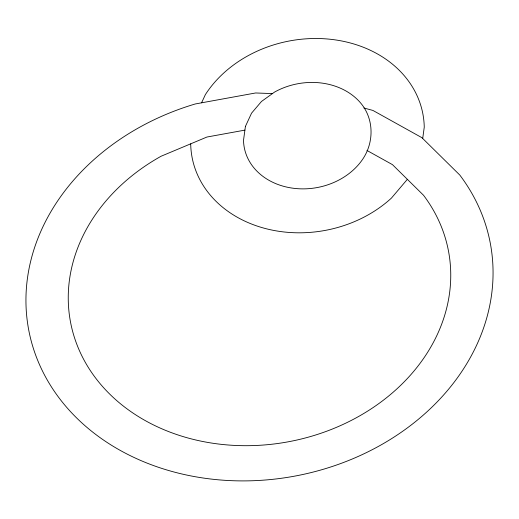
<?xml version="1.0" encoding="UTF-8"?>
<svg xmlns="http://www.w3.org/2000/svg" width="519" height="519" viewBox="0 0 519 519"><rect width="100%" height="100%" fill="white"/><g stroke="black" fill="none" stroke-linecap="round" stroke-linejoin="round"><path stroke-width="0.78" d="M190.752 143.815L190.707 144.139A117.424 96.398 -10.5 0 0 264.593 228.321A117.424 96.398 -10.5 0 0 391.43 198.096L407.357 179.321M422.706 138.476L424.257 127.174A117.424 96.398 -10.5 0 0 335.825 39.969A117.424 96.398 -10.5 0 0 205.375 94.607L201.573 102.82M244.91 130.12L206.925 137.035L161.117 156.225A192.302 157.873 -10.5 0 0 95.47 377.845A192.302 157.873 -10.5 0 0 357.883 416.887A192.302 157.873 -10.5 0 0 423.53 195.267L392.474 164.646L366.965 150.458M272.449 93.589L255.608 92.972L195.293 103.962A234.848 192.796 -10.5 0 0 41.364 368.704A234.848 192.796 -10.5 0 0 361.73 454.832A234.848 192.796 -10.5 0 0 459.815 175.072L421.895 137.678L372.901 110.43L363.897 108.01M245.416 126.422L243.515 140.299A64.317 52.802 -10.5 0 0 291.957 188.066A64.317 52.802 -10.5 0 0 363.41 158.139C373.68 142.083 373.855 120.603 362.34 105.123A64.317 52.802 -10.5 0 0 274.577 92.064L261.498 101.452L251.553 113.168L245.416 126.422"/></g></svg>
